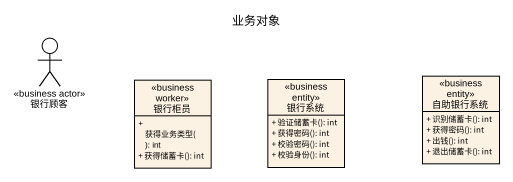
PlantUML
@startuml
title 业务对象
allowmixing
hide circle
hide empty members
skinparam classAttributeIconSize 0
actor 银行顾客 <<business actor>>
class 银行柜员 <<business worker>> {
  + 获得业务类型(): int
  + 获得储蓄卡(): int
}
class 银行系统 <<business entity>> {
  + 验证储蓄卡(): int
  + 获得密码(): int
  + 校验密码(): int
  + 校验身份(): int
}
class 自助银行系统 <<business entity>> {
  + 识别储蓄卡(): int
  + 获得密码(): int
  + 出钱(): int
  + 退出储蓄卡(): int
}
@enduml
